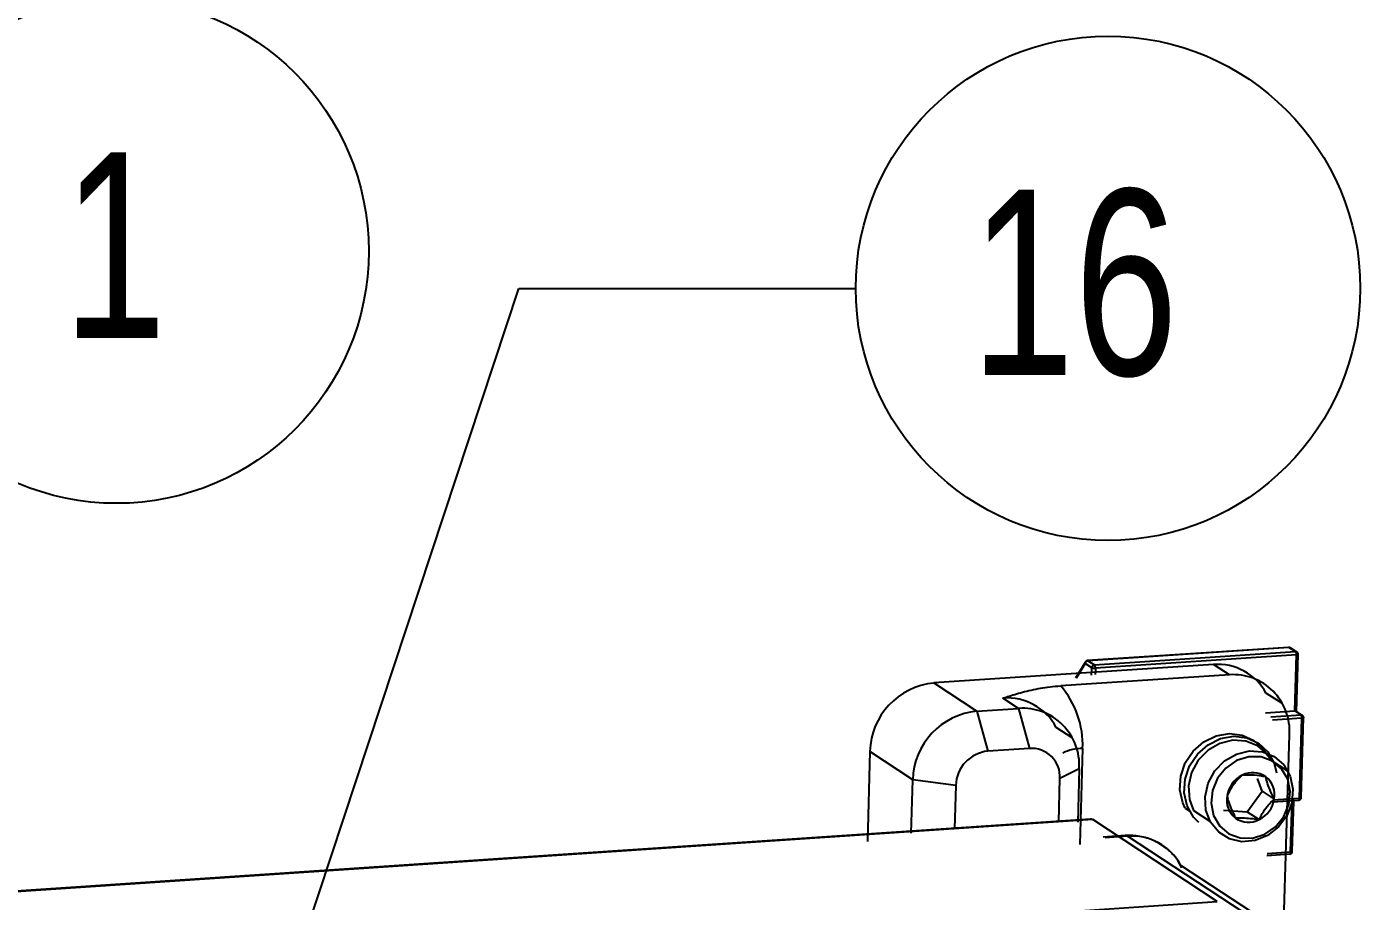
# Model space of a CAD drawing. Header units: millimetres. Extents: x 0 to 279, y 0 to 216.
# Drawn here: x 130.43 to 155.57, y 163.32 to 179.81 of the extents above; entities that cross this region are included whole.
import ezdxf

# ---------------------------------------------------------------- set-up
doc = ezdxf.new("R2010")
doc.units = ezdxf.units.MM
doc.layers.add('DIM', color=1, linetype='Continuous')
doc.styles.add('SLDTEXTSTYLE0', font='TXT', dxfattribs={"width": 0.75})
doc.dimstyles.new('SLDDIMSTYLE1', dxfattribs={"dimtxt": 0.18, "dimasz": 3.302, "dimexe": 0, "dimexo": 0.0625, "dimgap": 0, "dimtad": 0, "dimtih": 1, "dimtoh": 1, "dimdec": 0, "dimrnd": 1e-09, "dimzin": 0, "dimdsep": 46, "dimtxsty": 'Standard', "dimsah": 1, "dimcen": 0.09, "dimadec": 0, "dimazin": 0, "dimtfac": 3.302, "dimtdec": 0, "dimtofl": 0, "dimtmove": 0, "dimatfit": 3, "dimfxl": 0, "dimfrac": 2, "dimtolj": 1, "dimtzin": 0, "dimarcsym": 0})

# ---------------------------------------------------------------- blocks, each defined once
blk = doc.blocks.new('SW_NOTE_3')
at = {"layer": 'DIM', "color": 0}
blk.add_circle((1.707, 4.438), 4.755, dxfattribs=at)
at = {"layer": 'DIM', "color": 0, "insert": (1.672, 6.302), "char_height": 3.5, "attachment_point": 2, "style": 'SLDTEXTSTYLE0'}
blk.add_mtext('1', dxfattribs=at)
blk = doc.blocks.new('SW_NOTE_13')
at = {"layer": 'DIM', "color": 0}
blk.add_circle((4.755, 0), 4.755, dxfattribs=at)
at = {"layer": 'DIM', "color": 0, "insert": (2.169, 1.863), "char_height": 3.5, "attachment_point": 1, "style": 'SLDTEXTSTYLE0'}
blk.add_mtext('16', dxfattribs=at)

msp = doc.modelspace()

# ---------------------------------------------------------------- linework, layer by layer
at = {"color": 7, "linetype": 'Continuous', "lineweight": 25}
for p, q in [((154.222, 168.105), (150.433, 167.855)), ((154.228, 168.103), (150.438, 167.854)), ((150.561, 167.774), (154.353, 168.024)), ((154.37, 167.962), (150.578, 167.712)), ((154.353, 168.024), (154.228, 168.103)), ((154.394, 168.002), (154.269, 168.081)), ((154.338, 166.907), (154.37, 167.962)), ((154.37, 166.884), (154.403, 167.975)), ((152.805, 167.781), (147.535, 167.434)), ((150.388, 167.818), (150.203, 167.524)), ((150.511, 167.721), (150.388, 167.8)), ((150.438, 167.854), (150.561, 167.774)), ((153.106, 167.589), (152.805, 167.781)), ((147.535, 167.434), (148.347, 166.902)), ((153.106, 167.589), (149.925, 167.379)), ((154.104, 167.045), (153.802, 167.237)), ((148.347, 166.902), (149.132, 166.954)), ((149.132, 166.954), (148.835, 167.148)), ((149.132, 166.954), (149.339, 166.2)), ((148.347, 166.902), (148.553, 166.148)), ((153.783, 166.87), (154.338, 166.907)), ((154.456, 166.832), (154.338, 166.907)), ((154.497, 166.81), (154.37, 166.89)), ((154.427, 165.263), (154.473, 166.77)), ((154.459, 165.277), (154.505, 166.783)), ((150.14, 166.402), (149.842, 166.596)), ((153.468, 140.966), (154.238, 166.457)), ((149.339, 166.2), (148.553, 166.148)), ((146.328, 166.144), (146.283, 164.444)), ((147.136, 165.608), (146.328, 166.144)), ((153.905, 166.018), (153.822, 166.072)), ((154.208, 165.768), (153.894, 165.97)), ((150.274, 165.817), (149.91, 165.631)), ((150.274, 165.817), (150.246, 164.812)), ((147.109, 164.601), (147.136, 165.608)), ((147.947, 165.5), (147.136, 165.608)), ((147.947, 165.5), (147.925, 164.683)), ((149.887, 164.815), (149.91, 165.631)), ((153.724, 165.391), (153.633, 165.632)), ((153.439, 165.004), (153.724, 165.391)), ((153.724, 165.391), (153.951, 165.245)), ((153.916, 165.191), (154.413, 165.224)), ((154.29, 164.261), (154.319, 165.201)), ((152.269, 165.076), (152.352, 165.023)), ((152.427, 165.029), (152.739, 164.826)), ((152.995, 165.034), (153.439, 165.004)), ((153.439, 165.004), (153.666, 164.857)), ((150.485, 164.868), (102.399, 161.636)), ((150.53, 164.857), (102.435, 161.624)), ((152.875, 163.316), (150.53, 164.857)), ((151.139, 164.555), (150.726, 164.527)), ((153.383, 163.1), (151.184, 164.544)), ((153.81, 164.179), (154.243, 164.209)), ((154.398, 162.546), (152.191, 163.994)), ((104.319, 160.014), (152.875, 163.316))]:
    msp.add_line(p, q, dxfattribs=at)
at = {"color": 8, "linetype": 'Continuous', "lineweight": 25}
for p, q in [((150.388, 167.8), (150.217, 167.527)), ((150.507, 167.584), (150.511, 167.721)), ((150.578, 167.712), (150.575, 167.591)), ((153.886, 166.794), (154.456, 166.832)), ((154.473, 166.77), (153.917, 166.733)), ((150.339, 166.197), (150.287, 164.385)), ((153.925, 165.23), (154.427, 165.263)), ((154.258, 164.248), (154.287, 165.201)), ((151.184, 164.544), (150.761, 164.515)), ((153.818, 164.218), (154.258, 164.248))]:
    msp.add_line(p, q, dxfattribs=at)
at = {"color": 8, "linetype": 'Continuous', "lineweight": 25, "flags": 128}
for points in [[(154.37, 167.962), (154.38, 167.963), (154.388, 167.964), (154.394, 167.966), (154.399, 167.968), (154.402, 167.97), (154.404, 167.972), (154.403, 167.975), (154.403, 167.975)], [(154.473, 166.77), (154.482, 166.771), (154.49, 166.772), (154.497, 166.774), (154.502, 166.776), (154.505, 166.778), (154.506, 166.78), (154.505, 166.783), (154.505, 166.783)], [(154.427, 165.263), (154.427, 165.254), (154.425, 165.245), (154.423, 165.237), (154.421, 165.231), (154.418, 165.227), (154.414, 165.224), (154.413, 165.224)], [(154.427, 165.263), (154.436, 165.264), (154.444, 165.265), (154.451, 165.267), (154.456, 165.269), (154.459, 165.271), (154.46, 165.274), (154.46, 165.276), (154.459, 165.277)], [(151.139, 164.555), (151.155, 164.555), (151.184, 164.544)], [(154.258, 164.248), (154.257, 164.238), (154.256, 164.23), (154.254, 164.222), (154.251, 164.216), (154.248, 164.212), (154.245, 164.209), (154.243, 164.209)], [(154.258, 164.248), (154.267, 164.249), (154.275, 164.25), (154.282, 164.252), (154.287, 164.254), (154.29, 164.256), (154.291, 164.258), (154.29, 164.261), (154.29, 164.261)]]:
    msp.add_lwpolyline(points, dxfattribs=at)
at = {"color": 7, "linetype": 'Continuous', "lineweight": 25, "flags": 128}
for points in [[(152.269, 165.076), (152.226, 165.172), (152.171, 165.417), (152.188, 165.676), (152.274, 165.926), (152.422, 166.148), (152.621, 166.323), (152.855, 166.437), (153.104, 166.481), (153.348, 166.452), (153.568, 166.351), (153.745, 166.188), (153.822, 166.072)], [(152.309, 165.118), (152.254, 165.364), (152.27, 165.622), (152.356, 165.873), (152.505, 166.094), (152.704, 166.27), (152.938, 166.384), (153.187, 166.428), (153.431, 166.399), (153.651, 166.298), (153.828, 166.134), (153.949, 165.921), (153.996, 165.741)], [(153.894, 165.97), (153.815, 166.088), (153.636, 166.246), (153.414, 166.338), (153.171, 166.354), (152.926, 166.295), (152.702, 166.165), (152.519, 165.976), (152.393, 165.745), (152.335, 165.491), (152.351, 165.238), (152.427, 165.029)], [(154.25, 165.676), (154.302, 165.432), (154.28, 165.176), (154.187, 164.931), (154.031, 164.718), (153.825, 164.556), (153.588, 164.461), (153.341, 164.439), (153.105, 164.494), (152.903, 164.619), (152.751, 164.806), (152.663, 165.035), (152.647, 165.288), (152.705, 165.542), (152.831, 165.774), (153.015, 165.964), (153.239, 166.094), (153.484, 166.153), (153.728, 166.136), (153.95, 166.045), (154.129, 165.887), (154.25, 165.676)], [(154.204, 165.617), (154.089, 165.815), (153.916, 165.96), (153.703, 166.038), (153.47, 166.041), (153.242, 165.97), (153.039, 165.83), (152.881, 165.636), (152.786, 165.407), (152.76, 165.165), (152.808, 164.933), (152.924, 164.736), (153.097, 164.591), (153.31, 164.513), (153.542, 164.51), (153.771, 164.582), (153.973, 164.721), (154.131, 164.915), (154.226, 165.144), (154.252, 165.386), (154.204, 165.617)], [(152.529, 164.8), (152.43, 164.904), (152.309, 165.118)], [(150.485, 164.868), (150.5, 164.869), (150.53, 164.857)]]:
    msp.add_lwpolyline(points, dxfattribs=at)
at = {"color": 7, "linetype": 'Continuous', "lineweight": 25}
for centre, radius, start, end in [((154.226, 168.053), 0.0514, 32.2685, 93.9971), ((154.288, 167.973), 0.0827, 352.614, 38.5645), ((154.35, 167.974), 0.0525, 1.6816, 32.481), ((150.436, 167.804), 0.0507, 94.3251, 164.1422), ((150.443, 167.799), 0.0554, 95.4342, 178.3589), ((150.567, 167.719), 0.0554, 95.4377, 178.3553), ((150.563, 167.853), 0.141, 248.6775, 276.4709), ((150.495, 167.723), 0.084, 352.7597, 38.0244), ((152.885, 166.743), 1.041, 28.3337, 94.4106), ((147.66, 166.107), 1.332, 95.3804, 178.415), ((153.176, 166.527), 1.064, 356.2119, 93.7952), ((148.642, 166.267), 1.698, 357.6419, 40.9234), ((149.204, 165.885), 1.072, 356.4024, 93.8572), ((148.473, 165.57), 1.338, 95.4033, 178.391), ((154.391, 166.781), 0.083, 352.6554, 38.4997), ((154.453, 166.781), 0.0525, 1.6869, 32.448), ((149.375, 165.665), 0.536, 356.4098, 93.8801), ((148.617, 165.481), 0.67, 95.4241, 178.3694), ((153.581, 165.224), 0.526, 116.4342, 170.9675), ((153.544, 165.316), 0.427, 54.5335, 117.5585), ((153.525, 165.323), 0.433, 349.6581, 52.0562), ((153.487, 165.229), 0.433, 169.6774, 232.0939), ((153.432, 165.328), 0.526, 296.4457, 350.9481), ((154.409, 165.275), 0.0509, 274.5171, 2.082), ((153.468, 165.235), 0.427, 234.5709, 297.5695), ((154.239, 164.259), 0.0509, 274.5307, 2.0863)]:
    msp.add_arc(centre, radius, start, end, dxfattribs=at)
at = {"color": 8, "linetype": 'Continuous', "lineweight": 25}
for centre, radius, start, end in [((154.224, 168.097), 0.00765, 55.0353, 99.8333), ((154.231, 168.06), 0.0432, 28.3743, 94.3873), ((154.356, 167.981), 0.0433, 28.3718, 94.3905), ((150.428, 167.81), 0.0414, 168.8718, 194.1414), ((150.434, 167.848), 0.00744, 54.4267, 99.8941), ((148.916, 166.101), 1.05, 28.1626, 94.4291), ((154.459, 166.789), 0.0432, 28.3546, 94.4365), ((150.32, 165.416), 0.782, 88.6616, 117.1258), ((151.267, 163.499), 1.048, 28.1795, 94.5327)]:
    msp.add_arc(centre, radius, start, end, dxfattribs=at)
at = {"color": 7, "linetype": 'Continuous', "lineweight": 25}
msp.add_ellipse((154.318, 166.869), major_axis=(0.0605, 0.0257), ratio=0.609523, start_param=6.270911, end_param=7.207368, dxfattribs=at)
for points, knots in [([(148.835, 167.148), (148.836, 167.148), (148.864, 167.157), (148.983, 167.196), (149.197, 167.263), (149.47, 167.325), (149.722, 167.363), (149.857, 167.374), (149.925, 167.379)], [0, 0, 0, 0, 0.0020761, 0.0985431, 0.405238, 0.7167056, 0.8567037, 1, 1, 1, 1]), ([(153.347, 165.695), (153.295, 165.646), (153.208, 165.562), (153.114, 165.419), (153.077, 165.341), (153.061, 165.306)], [0, 0, 0, 0, 0.439122, 0.751371, 1, 1, 1, 1]), ([(153.792, 165.664), (153.717, 165.675), (153.591, 165.694), (153.44, 165.7), (153.375, 165.696), (153.347, 165.695)], [0, 0, 0, 0, 0.4391222, 0.7513715, 1, 1, 1, 1]), ([(153.951, 165.245), (153.939, 165.268), (153.902, 165.341), (153.846, 165.467), (153.809, 165.584), (153.796, 165.643), (153.792, 165.664)], [0, 0, 0, 0, 0.156025, 0.493707, 0.819058, 1, 1, 1, 1]), ([(153.061, 165.306), (153.066, 165.285), (153.078, 165.227), (153.115, 165.11), (153.172, 164.984), (153.209, 164.91), (153.221, 164.887)], [0, 0, 0, 0, 0.180942, 0.506293, 0.843975, 1, 1, 1, 1]), ([(153.666, 164.857), (153.696, 164.919), (153.749, 165.025), (153.858, 165.159), (153.923, 165.218), (153.951, 165.245)], [0, 0, 0, 0, 0.439122, 0.751371, 1, 1, 1, 1]), ([(153.221, 164.887), (153.246, 164.889), (153.297, 164.892), (153.403, 164.89), (153.532, 164.878), (153.625, 164.863), (153.666, 164.857)], [0, 0, 0, 0, 0.216453, 0.440306, 0.751896, 1, 1, 1, 1]), ([(152.208, 163.946), (152.185, 163.993), (152.122, 164.122), (151.961, 164.291), (151.739, 164.444), (151.486, 164.537), (151.28, 164.562), (151.164, 164.556), (151.139, 164.555)], [0, 0, 0, 0, 0.117148, 0.323358, 0.529159, 0.735205, 0.942044, 1, 1, 1, 1])]:
    msp.add_open_spline(points, degree=3, knots=knots, dxfattribs=at)

# ---------------------------------------------------------------- block references
at = {"layer": 'DIM'}
for name, p in [('SW_NOTE_3', (130.419, 171.138)), ('SW_NOTE_13', (146.062, 174.875))]:
    msp.add_blockref(name, p, dxfattribs=at)

# ---------------------------------------------------------------- leaders
msp.add_leader([(134.48, 159.029), (139.712, 174.875), (146.062, 174.875)], dimstyle='SLDDIMSTYLE1', dxfattribs=at)

doc.saveas('drawing.dxf')
